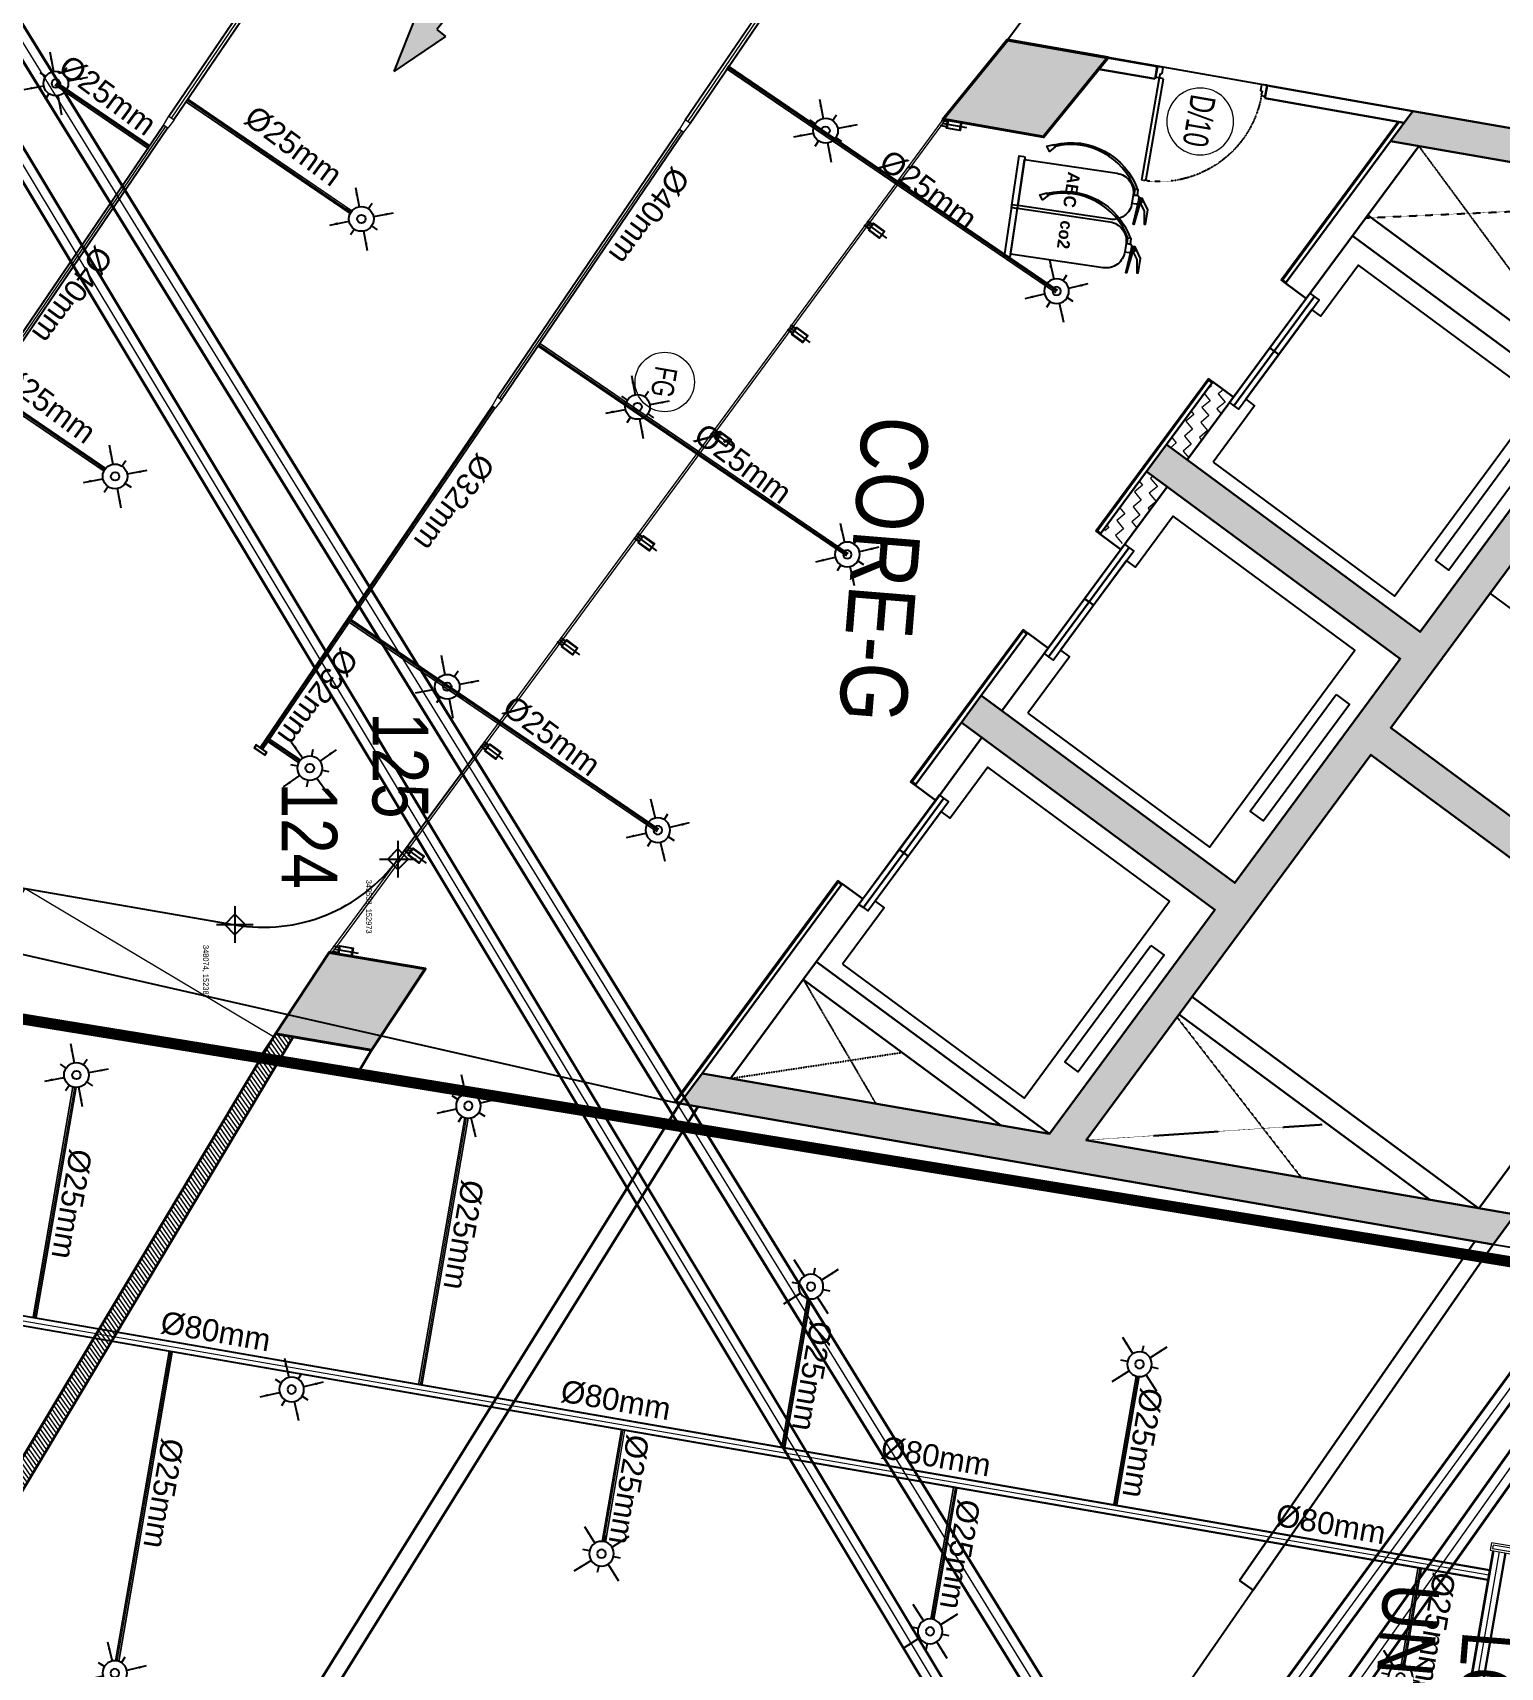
# Model space of a CAD drawing. Header units: inches. Extents: x 257070 to 799932, y -17980 to 269260.
# Drawn here: x 346258 to 359436, y 145720 to 160392 of the extents above; entities that cross this region are included whole.
import ezdxf
from ezdxf.enums import TextEntityAlignment as Align

# ---------------------------------------------------------------- set-up
doc = ezdxf.new("R2010")
doc.units = ezdxf.units.IN
doc.header["$MEASUREMENT"] = 0
doc.linetypes.add('CB_B2_AP$0$Str_00-04$0$HIDDEN4', pattern=[2.38125, 1.5875, -0.79375])
doc.linetypes.add('DASHED2', pattern=[0.375, 0.25, -0.125])
doc.layers.add('0-AES-F-HYDRANT PIPE', color=7, linetype='Continuous', lineweight=15, true_color=0xf57247)
for name, color, linetype in [('0-AES-F-SPRINKLER', 10, 'Continuous'), ('0-F-AES-FIRE EXTINGUISHER', 1, 'Continuous'), ("0_AES_DUCT MARKING'", 53, 'Continuous'), ('basement1_AP$0$A-_ROAD----_E-_-', 2, 'Continuous'), ('C 9$0$DSP_GLAZING', 150, 'Continuous'), ('C 9$0$DSP_MISCELANEOUS', 143, 'Continuous'), ('DSP_DOOR', 8, 'Continuous'), ('DSP_HATCH', 252, 'Continuous'), ('DSP_LIFT CAR', 251, 'Continuous'), ('DSP_MISCELANEOUS', 252, 'Continuous'), ('DSP_TEXT', 6, 'Continuous'), ('DSP_TREE CO-ORDINATES', 206, 'Continuous'), ('ELE', 141, 'Continuous'), ('MES-DIM', 251, 'Continuous')]:
    doc.layers.add(name, color=color, linetype=linetype)
for name, color, linetype, lineweight in [('0-AES-F-SPRINKLER PIPE', 10, 'Continuous', 15), ('07--DIM-2', 2, 'Continuous', 25), ('08--DOOR REF', 7, 'Continuous', 20), ('08--DOORREF', 7, 'Continuous', 20), ('08--DOORREF-1', 7, 'Continuous', 20), ('E--CONCRETE-4', 4, 'Continuous', 40), ('E--CONCRETE-SHADE', 253, 'Continuous', 20), ('F--BRICKWALL HATCH', 252, 'Continuous', 20), ('F--BRICKWALL-3', 252, 'Continuous', 30), ('L--GLASS-01', 142, 'Continuous', 20), ('M--TILING-2', 252, 'Continuous', 18), ('Q--KERBS-0', 1, 'Continuous', 20)]:
    doc.layers.add(name, color=color, linetype=linetype, lineweight=lineweight)
doc.styles.add('CG', font='GOTHICB.TTF')
doc.styles.get("Standard").update_dxf_attribs({"font": 'arial.ttf'})
doc.styles.add('TEXT style 175', font='GOTHIC.TTF')
doc.styles.add('TEXT style 200', font='ARIALN.TTF')
doc.styles.add('Text style 250', font='ARIALN.TTF', dxfattribs={"height": 500})
doc.dimstyles.new('ISO-25', dxfattribs={"dimtxt": 2.5, "dimasz": 2.5, "dimexe": 1.25, "dimexo": 0.625, "dimtad": 1, "dimtxsty": 'Standard', "dimcen": 2.5, "dimadec": 0, "dimazin": 0, "dimtfac": 1, "dimtmove": 0, "dimatfit": 3, "dimfxl": 1, "dimarcsym": 0})

# ---------------------------------------------------------------- blocks, each defined once
blk = doc.blocks.new('A$C62443269')
at = {"layer": 'E--CONCRETE-SHADE', "ltscale": 2}
blk.add_hatch(color=256, dxfattribs=at).paths.add_polyline_path([(0, 34586.1), (800.9, 34234.9), (803.2, 33360.4), (2.3, 33711.6)])
at = {"layer": 'F--BRICKWALL HATCH'}
h = blk.add_hatch(dxfattribs=at)
h.set_pattern_fill('ANSI31', color=256, scale=500, style=0)
h.set_pattern_definition([(45, (-71596.025, -43230.7), (-44.194174, 44.194174), [])])
h.paths.add_polyline_path([(802.8, 33521.3), (6099.6, 31485.6), (6099.6, 2529.9), (802.9, 960.3), (803.2, 1116.9), (5949.6, 2641.9), (5949.6, 31382.5), (803.2, 33360.4)])
h.paths.add_polyline_path([(9891, 3809.8), (9599.6, 3735), (9599.6, 2909.1), (9891.3, 2984)])
h.paths.add_polyline_path([(9900.2, 30706.5), (9599.6, 30805.5), (9599.6, 29963.3), (9900.3, 29864.2)])
at = {"layer": 'E--CONCRETE-4', "ltscale": 2}
blk.add_lwpolyline([(800.9, 34234.9), (803.2, 33360.4), (2.3, 33711.6), (0, 34586.1)], close=True, dxfattribs=at)
at = {"layer": 'F--BRICKWALL-3'}
blk.add_lwpolyline([(802.8, 33521.3), (6099.6, 31485.6), (6099.6, 2529.9), (802.9, 960.3), (803.2, 1116.9), (5949.6, 2641.9), (5949.6, 31382.5), (803.2, 33360.4), (802.8, 33521.3)], dxfattribs=at)
blk = doc.blocks.new('CE_B2_AP$0$P-Lift')
at = {"layer": 'DSP_LIFT CAR', "color": 8}
for points in [[(-41486, 62598), (-41486, 62748), (-42786, 62748), (-42786, 62598), (-41486, 62598)], [(-43265, 60470), (-43265, 62496), (-42536, 62496), (-42536, 62496), (-41736, 62496), (-41736, 62496), (-41067, 62496), (-41067, 60470), (-41636, 60470), (-41636, 60370), (-42636, 60370), (-42636, 60470), (-43265, 60470)]]:
    blk.add_lwpolyline(points, dxfattribs=at)
at = {"layer": 'DSP_LIFT CAR', "color": 8, "elevation": 0}
for points in [[(-42135, 60320), (-42746, 60320), (-42746, 60370), (-42135, 60370), (-42135, 60320)], [(-42135, 60270), (-42746, 60270), (-42746, 60320), (-42135, 60320), (-42135, 60270)], [(-41526, 60320), (-42135, 60320), (-42135, 60370), (-41526, 60370), (-41526, 60320)], [(-41526, 60270), (-42135, 60270), (-42135, 60320), (-41526, 60320), (-41526, 60270)]]:
    blk.add_lwpolyline(points, dxfattribs=at)
blk = doc.blocks.new('C 9$0$GLMUL')
at = {"layer": 'C 9$0$DSP_GLAZING', "color": 253, "ltscale": 3.5}
for points in [[(65515, 39378), (65503, 39378), (65503, 39428), (65500, 39428), (65500, 39378), (65456, 39378), (65456, 39428), (65453, 39428), (65453, 39378), (65440, 39378), (65440, 39253), (65515, 39253)], [(65443, 39256), (65443, 39375), (65512, 39375), (65512, 39256)]]:
    blk.add_lwpolyline(points, close=True, dxfattribs=at)
blk = doc.blocks.new('C 9$0$GRIDG')
at = {"layer": 'C 9$0$DSP_MISCELANEOUS', "color": 8, "ltscale": 3.5}
blk.add_line((39148, 75466), (38926, 75503), dxfattribs=at)
at = {"color": 8, "rotation": 260.4679748069429}
blk.add_blockref('C 9$0$GLMUL', (11108, 146569), dxfattribs=at)
blk = doc.blocks.new('CB_B2_AP$0$Str_00-04$0$Door-914')
at = {"layer": 'DSP_DOOR'}
for p, q in [((422, 914), (422, -16)), ((462, -16), (462, 914)), ((-468, -16), (-503, -16)), ((-503, -116), (-503, -16)), ((-503, -116), (-453, -116)), ((-468, -56), (-468, -16)), ((-468, -56), (-453, -56)), ((-453, -116), (-453, -56)), ((422, -16), (462, -16)), ((462, -56), (447, -56)), ((447, -116), (447, -56)), ((497, -116), (447, -116)), ((462, -56), (462, -16)), ((462, -16), (497, -16)), ((497, -16), (497, -116))]:
    blk.add_line(p, q, dxfattribs=at)
at = {"layer": 'DSP_DOOR', "linetype": 'CB_B2_AP$0$Str_00-04$0$HIDDEN4', "ltscale": 0.05, "extrusion": (0, 0, -1)}
blk.add_ellipse((462, -16), major_axis=(-658, 658), ratio=1, start_param=-0.785398, end_param=0.785398, dxfattribs=at)
blk = doc.blocks.new('OPEN-NO')
at = {"layer": '08--DOORREF-1'}
blk.add_circle((0, 0), 300, dxfattribs=at)
at = {"layer": '08--DOORREF', "width": 0.7}
blk.add_attdef('OPEINGNO', text='', height=225, rotation=24.75, dxfattribs=at).set_placement((3, -5), align=Align.MIDDLE)
blk = doc.blocks.new('basement1_AP$0$AR-DIR-A')
h = blk.add_hatch()
h.set_pattern_fill('ANSI31', color=8)
h.paths.add_polyline_path([(158, -458), (26, -458), (26, -1800), (-74, -1800), (92, -2335), (258, -1800), (158, -1800)])
at = {"layer": 'DSP_MISCELANEOUS', "color": 8}
for p, q in [((158, -458), (26, -458)), ((26, -458), (26, -1800)), ((158, -458), (158, -1800)), ((26, -1800), (-74, -1800)), ((-74, -1800), (92, -2335)), ((258, -1800), (92, -2335)), ((158, -1800), (258, -1800))]:
    blk.add_line(p, q, dxfattribs=at)
blk = doc.blocks.new('A$C1C93618B')
at = {"layer": 'E--CONCRETE-SHADE', "ltscale": 2}
for points in [[(322, 42305), (324, 43221), (1123, 42773), (1121, 41857)], [(9430, 38579), (10231, 38227), (10233, 37353), (9432, 37704)]]:
    blk.add_hatch(color=256, dxfattribs=at).paths.add_polyline_path(points)
at = {"layer": 'F--BRICKWALL HATCH'}
h = blk.add_hatch(dxfattribs=at)
h.set_pattern_fill('ANSI31', color=256, scale=500, style=0)
h.set_pattern_definition([(45, (-62166.41, -39238.22), (-44.194174, 44.194174), [])])
h.paths.add_polyline_path([(10232, 37514), (15529, 35478), (15529, 6522), (10233, 4953), (10233, 5109), (15379, 6634), (15379, 35375), (10233, 37353)])
at = {"layer": 'E--CONCRETE-4'}
blk.add_lwpolyline([(322, 42305), (324, 43221), (1123, 42773), (1121, 41857)], close=True, dxfattribs=at)
at = {"layer": 'E--CONCRETE-4', "ltscale": 2}
blk.add_lwpolyline([(10231, 38227), (10233, 37353), (9432, 37704), (9430, 38579)], close=True, dxfattribs=at)
at = {"layer": 'F--BRICKWALL-3'}
blk.add_line((325, 43671), (440, 43671), dxfattribs=at)
for points in [[(440, 43671), (439, 43157), (324, 43221), (325, 43671)], [(10232, 37514), (15529, 35478), (15529, 6522), (10233, 4953), (10233, 5109), (15379, 6634), (15379, 35375), (10233, 37353), (10232, 37514)]]:
    blk.add_lwpolyline(points, dxfattribs=at)
blk = doc.blocks.new('*U440')
at = {"layer": 'DSP_TREE CO-ORDINATES', "color": 162}
for p, q in [((0, -329), (0, 329)), ((-329, 0), (329, 0))]:
    blk.add_line(p, q, dxfattribs=at)
at = {"layer": 'DSP_TREE CO-ORDINATES', "color": 162, "ltscale": 3.5}
blk.add_lwpolyline([(-185, 0), (0, 185), (185, 0), (0, -184), (-185, 0)], dxfattribs=at)
at = {"layer": 'DEFPOINTS', "style": 'TEXT style 175'}
blk.add_attdef('CORDINATE', (367, -572), '', height=100, dxfattribs=at)
at = {"layer": 'DSP_TREE CO-ORDINATES', "color": 164, "style": 'TEXT style 200'}
blk.add_attdef('NO.', (-2548, 836), '', height=1000, dxfattribs=at)
blk = doc.blocks.new('*U441')
at = {"layer": 'DSP_TREE CO-ORDINATES', "color": 162}
for p, q in [((0, -329), (0, 329)), ((-329, 0), (329, 0))]:
    blk.add_line(p, q, dxfattribs=at)
at = {"layer": 'DSP_TREE CO-ORDINATES', "color": 162, "ltscale": 3.5}
blk.add_lwpolyline([(-185, 0), (0, 185), (185, 0), (0, -184), (-185, 0)], dxfattribs=at)
at = {"layer": 'DEFPOINTS', "style": 'TEXT style 175'}
blk.add_attdef('CORDINATE', (367, -572), '', height=100, dxfattribs=at)
at = {"layer": 'DSP_TREE CO-ORDINATES', "color": 164, "style": 'TEXT style 200'}
blk.add_attdef('NO.', (-2641, -457), '', height=1000, dxfattribs=at)
blk = doc.blocks.new('A$C38B57D14')
at = {"color": 1}
for points in [[(331, 896), (325, 904), (325, 916), (402, 968), (508, 968), (508, 962), (412, 947), (356, 908), (345, 896), (331, 896)], [(356, 908), (519, 886), (518, 881), (345, 896)]]:
    blk.add_lwpolyline(points, dxfattribs=at)
blk.add_lwpolyline([(270, 858, 0.380099), (48, 245), (37, 237, -0.385151), (270, 877)], format="xyb", dxfattribs=at)
for points in [[(311, 851), (370, 851, -0.414214), (507, 714), (507, 42), (174, 42), (174, 714, -0.414214)], [(311, 851), (370, 851), (370, 882, 0.414214), (356, 896), (325, 896, 0.414214), (311, 882)], [(161, 42), (521, 42, -0.414214), (529, 34), (529, 0), (153, 0), (153, 34, -0.414214)]]:
    blk.add_lwpolyline(points, format="xyb", close=True, dxfattribs=at)
for points in [[(311, 882), (270, 882), (270, 856), (311, 856)], [(325, 896), (356, 896), (356, 921), (325, 921)], [(35, 235), (51, 247), (89, 211), (55, 187)]]:
    blk.add_lwpolyline(points, close=True, dxfattribs=at)
blk.add_circle((341, 908), 7.79, dxfattribs=at)
at = {"color": 7, "style": 'CG'}
blk.add_text('ABC', height=88.5, dxfattribs=at).set_placement((211, 364))
blk = doc.blocks.new('A$C1C2B0A82')
at = {"color": 1}
for points in [[(414, 1120), (407, 1130), (407, 1145), (503, 1209), (635, 1209), (636, 1202), (516, 1184), (446, 1135), (431, 1120), (414, 1120)], [(446, 1135), (649, 1108), (648, 1102), (431, 1120)]]:
    blk.add_lwpolyline(points, dxfattribs=at)
blk.add_lwpolyline([(338, 1073, 0.380099), (61, 306), (47, 296, -0.385151), (338, 1096)], format="xyb", dxfattribs=at)
for points in [[(389, 1064), (463, 1064, -0.414214), (634, 893), (634, 52), (218, 52), (218, 893, -0.414214)], [(389, 1064), (463, 1064), (463, 1103, 0.414214), (446, 1120), (407, 1120, 0.414214), (389, 1103)], [(201, 52), (651, 52, -0.414214), (661, 42), (661, 0), (191, 0), (191, 42, -0.414214)]]:
    blk.add_lwpolyline(points, format="xyb", close=True, dxfattribs=at)
for points in [[(389, 1103), (338, 1103), (338, 1070), (389, 1070)], [(407, 1120), (446, 1120), (446, 1151), (407, 1151)], [(44, 294), (64, 308), (111, 264), (69, 234)]]:
    blk.add_lwpolyline(points, close=True, dxfattribs=at)
blk.add_circle((426, 1135), 9.74, dxfattribs=at)
at = {"color": 7, "style": 'CG'}
blk.add_text('co2', height=110.6, dxfattribs=at).set_placement((264, 455))
blk = doc.blocks.new('*U603')
at = {"layer": '0-AES-F-SPRINKLER'}
for p, q in [((171672, 56809), (171672, 56871)), ((171562, 56699), (171500, 56699)), ((171783, 56699), (171845, 56699)), ((171672, 56588), (171672, 56526))]:
    blk.add_line(p, q, dxfattribs=at)
for radius in [111, 37.8]:
    blk.add_circle((171672, 56699), radius, dxfattribs=at)
at = {"layer": '0-AES-F-SPRINKLER PIPE'}
for points, override in [([(171468, 56903), (171594, 56777)], {"dimasz": 70, "dimtad": 0, "dimfxl": 13, "dimarcsym": 1}), ([(171877, 56903), (171751, 56777)], {"dimasz": 70, "dimtad": 0, "dimfxl": 13, "dimarcsym": 1}), ([(171468, 56494), (171594, 56620)], {"dimasz": 70, "dimtad": 0, "dimfxl": 13, "dimarcsym": 1}), ([(171877, 56494), (171751, 56620)], {"dimasz": 70, "dimgap": 0.625, "dimtad": 0, "dimfxl": 13, "dimarcsym": 1})]:
    blk.add_leader(points, dimstyle='ISO-25', override=override, dxfattribs=at)

msp = doc.modelspace()

# ---------------------------------------------------------------- hatches: boundary and pattern name
at = {"layer": 'E--CONCRETE-SHADE', "ltscale": 2}
h = msp.add_hatch(color=8, dxfattribs=at)
h.paths.add_polyline_path([(311837.1, 164085.9), (311779.1, 164380.3), (309002.5, 163833.1), (308519.1, 166285.9), (308154.9, 168134.2), (311141.5, 167615.7), (311079.4, 167931), (307776.2, 168504.4), (309004.6, 162271), (305568.6, 161593.8), (305626.2, 161299.4), (309062.6, 161976.6), (309764.5, 158414.7), (306064.4, 159056.9), (306126, 158741.7), (313129.8, 157526.1), (313067.7, 157841.3), (310081.1, 158359.7), (309601.9, 160791.6), (312378.5, 161338.8), (312320.5, 161633.1), (309543.9, 161085.9), (309060.5, 163538.8)])
h.paths.add_polyline_path([(314422.1, 147771), (314409.3, 148077.6), (307729.7, 149232.4), (307742.6, 148925.7), (311266.6, 148316.5), (311366.9, 145918.6), (307874.4, 145772.6), (307886.9, 145472.8), (311379.4, 145618.8), (311676.6, 138502.2), (314832.1, 137956.8), (314819.3, 138263.4), (311966.2, 138756.6), (311858.5, 141334.9), (314686.1, 141453.1), (314673.5, 141752.8), (311846, 141634.7), (311741.7, 144132.5), (314569.2, 144250.6), (314556.7, 144550.4), (311729.1, 144432.2), (311569, 148264.2)])
h.paths.add_polyline_path([(362097.9, 159089.1), (358648.9, 159687.8), (358449.9, 159417.8), (361568.5, 158877.3), (358714.7, 155013.4), (356438.3, 156694.7), (356260.1, 156453.3), (358536.5, 154772), (357051.2, 152761.1), (354775.1, 154442.2), (354596.8, 154200.9), (356873, 152519.7), (355387.8, 150508.8), (352268.8, 151049.3), (352069.5, 150779.4), (359370.9, 149513.9), (359570.3, 149783.9), (355718.4, 150451.5), (358273.7, 153911.2), (361085, 151834.8), (361263.3, 152076.1), (358451.9, 154152.5)])
h.paths.add_polyline_path([(353526.5, 140987.9), (353661.1, 141269.2), (346873.8, 142445.2), (346739.3, 142164.1), (349636.4, 141662), (347882.7, 137997.6), (345330, 139219.2), (345200.5, 138948.6), (347753.2, 137727), (346674, 135471.9), (344121.3, 136693.5), (343991.8, 136422.9), (346544.5, 135201.3), (345465.3, 132946.2), (342568.2, 133448.3), (342433.7, 133167.1), (345637.9, 132611.8), (348778, 139173.3), (351935.1, 137662.4), (352064.6, 137933.1), (348907.5, 139443.9), (349943.5, 141608.8)])
for points in [[(355010.5, 160326.1), (355912.8, 160167.8), (355334.9, 159457), (354432.6, 159615.3)], [(349783.5, 151988.7), (349300.7, 151259.5), (348438.7, 151406.6), (348921.5, 152135.8)]]:
    msp.add_hatch(color=8, dxfattribs=at).paths.add_polyline_path(points)
at = {"layer": 'F--BRICKWALL HATCH'}
h = msp.add_hatch(dxfattribs=at)
h.set_pattern_fill('ZIGZAG', color=8, scale=30, angle=220, style=0)
h.set_pattern_definition([(220, (8796.36, -685026.505), (-11.740213, -134.191253), [95.25, -95.25]), (310, (8723.39, -685087.73), (134.191253, -11.740213), [95.25, -95.25])])
h.paths.add_polyline_path([(355873.5, 155929.9), (356058.5, 155793.3), (356445.1, 156316.7), (356260.1, 156453.3)])
h.paths.add_polyline_path([(356438.3, 156694.7), (356623.3, 156558), (357038.8, 157120.5), (356853.7, 157257.2)])

# ---------------------------------------------------------------- linework, layer by layer
at = {"layer": '0-AES-F-HYDRANT PIPE', "ltscale": 1000, "elevation": 0}
for points in [[(303316.3, 184621.6), (316093, 181601.7), (344860.3, 162575.3), (357995.9, 141277.2), (358235.1, 140916.1), (353591.2, 131664.4), (353159.8, 131872.8)], [(303319.3, 184631.2), (316097.1, 181611.1), (344867.6, 162582.5), (358004.4, 141282.6), (358246.7, 140916.8), (353595.7, 131651.1), (353155.4, 131863.7)], [(303265.1, 184457.6), (316023.9, 181441.9), (344734.2, 162453.2), (357851.5, 141184.9), (358037.3, 140904.2), (353513.7, 131892.2), (353234.3, 132027.1)], [(303268.1, 184467.2), (316028, 181451.3), (344741.6, 162460.4), (357859.9, 141190.3), (358048.9, 140904.9), (353518.3, 131878.8), (353230, 132018.1)], [(303292.2, 184544.4), (316060.5, 181526.5), (344800.9, 162517.8), (357927.9, 141233.7), (358142, 140910.5), (353554.7, 131771.6), (353194.9, 131945.4)], [(356696.8, 143383.6), (366339.5, 156969.8), (365641, 157483.6)], [(356702.5, 143374.4), (366353.4, 156972.1), (365646.9, 157491.7)], [(356596.9, 143545.6), (366096.9, 156930.8), (365537.2, 157342.5)], [(356602.6, 143536.3), (366110.8, 156933), (365543.1, 157350.6)], [(356649.7, 143460), (366225.2, 156951.4), (365592, 157417.1)]]:
    msp.add_lwpolyline(points, dxfattribs=at)
at = {"layer": '0-AES-F-SPRINKLER', "color": 7, "const_width": 100, "elevation": 0}
msp.add_lwpolyline([(370096.7, 207259.6), (363236.5, 201817), (359449.1, 196200.1), (352039.6, 182374.4), (347553.5, 174504), (344762, 167229.2), (346955.5, 165763.5), (339920, 152557.2), (360337.5, 149227.9), (382659.8, 145585.9), (383066.2, 145437.7), (387520.1, 157203.6), (388372.8, 166752.9), (392381.6, 173694.5), (387307.1, 192740.3), (379435.8, 200574.2), (375023.6, 204438.1)], close=True, dxfattribs=at)
at = {"layer": '0-AES-F-SPRINKLER PIPE', "ltscale": 1000}
for p, q in [((347479.2, 159642.5, 0), (353896.8, 169073.9, 0)), ((347483.3, 159639.7, 0), (353900.9, 169071.1, 0)), ((347504, 159625.6, 0), (353921.6, 169057, 0)), ((347524.6, 159611.6, 0), (353942.3, 169042.9, 0)), ((347528.8, 159608.7, 0), (353946.4, 169040.1, 0)), ((352116.3, 159609.6, 0), (355039.4, 163905.3, 0)), ((352120.5, 159606.8, 0), (355043.5, 163902.5, 0)), ((352141.1, 159592.7, 0), (355064.2, 163888.4, 0)), ((352161.8, 159578.7, 0), (355084.9, 163874.4, 0)), ((352166, 159575.9, 0), (355089, 163871.6, 0)), ((352494.4, 160084.3), (355451.9, 158071.9)), ((352501.4, 160094.6), (355458.9, 158082.2)), ((352503.1, 160097.1), (355460.6, 158084.7)), ((346466.8, 159935.5, 0), (347307, 159363.7, 0)), ((346473.3, 159946.2, 0), (347314.1, 159374.1, 0)), ((346474.6, 159948.9, 0), (347315.7, 159376.6, 0)), ((352485.7, 160071.5), (355443.1, 158059.1)), ((352487.4, 160074), (355444.8, 158061.5)), ((346457.2, 159923.3, 0), (347298.3, 159350.9, 0)), ((346459.2, 159925.5, 0), (347300, 159353.4, 0)), ((347647.1, 159782.7, 0), (349117.7, 158782, 0)), ((347654.1, 159793, 0), (349125.3, 158791.9, 0)), ((347655.8, 159795.5, 0), (349127.4, 158794.2, 0)), ((347638.4, 159769.8, 0), (349109.9, 158768.5, 0)), ((347640.1, 159772.3, 0), (349111.3, 158771.2, 0)), ((345764.2, 157111.6, 0), (347431.6, 159561.9, 0)), ((345767.5, 157109.3, 0), (347434.9, 159559.6, 0)), ((345784.1, 157098.1, 0), (347451.4, 159548.4, 0)), ((345800.6, 157086.8, 0), (347467.9, 159537.1, 0)), ((345803.9, 157084.6, 0), (347471.2, 159534.9, 0)), ((350432.1, 157123.8, 0), (352066.4, 159525.5, 0)), ((350435.4, 157121.6, 0), (352069.7, 159523.2, 0)), ((350452, 157110.3, 0), (352086.2, 159512, 0)), ((350468.5, 157099.1, 0), (352102.7, 159500.7, 0)), ((350471.8, 157096.8, 0), (352106, 159498.5, 0)), ((350791.6, 157581.8), (353563.9, 155695.4)), ((350793.3, 157584.3), (353565.6, 155697.9)), ((350800.3, 157594.6), (353572.6, 155708.2)), ((350807.3, 157605), (353579.7, 155718.5)), ((350809, 157607.5), (353581.4, 155721)), ((345851.8, 157170, 0), (346898.6, 156457.6, 0)), ((345853.4, 157172.4, 0), (346900, 156460.3, 0)), ((345860.5, 157182.8, 0), (346906.4, 156471.1, 0)), ((345867.5, 157193.1, 0), (346914, 156481, 0)), ((345869.2, 157195.6, 0), (346916, 156483.3, 0)), ((348300, 153975.4, 0), (350384.2, 157038.3, 0)), ((348302.5, 153973.7, 0), (350386.7, 157036.6, 0)), ((348312.9, 153966.7, 0), (350397, 157029.5, 0)), ((348323.2, 153959.6, 0), (350407.4, 157022.5, 0)), ((348325.7, 153957.9, 0), (350409.8, 157020.8, 0)), ((349102.2, 155099.1), (351862.8, 153220.6)), ((349103.9, 155101.6), (351864.5, 153223.1)), ((349110.9, 155111.9), (351871.6, 153233.4)), ((349117.9, 155122.3), (351878.6, 153243.8)), ((349119.6, 155124.7), (351880.3, 153246.2)), ((348372.1, 154026.2, 0), (348647.5, 153838.8, 0)), ((348373.8, 154028.6, 0), (348648.8, 153841.5, 0)), ((348380.8, 154039, 0), (348655.3, 153852.2, 0)), ((348387.8, 154049.3, 0), (348662.9, 153862.1, 0)), ((348389.5, 154051.8, 0), (348664.9, 153864.4, 0))]:
    msp.add_line(p, q, dxfattribs=at)
at = {"layer": '0-AES-F-SPRINKLER PIPE', "ltscale": 1000, "elevation": 0}
for points in [[(289982.5, 192018.4), (289804.1, 189554.9), (301293.2, 184460.8), (315918.4, 181007.6), (344410.9, 161968.5), (355808.8, 142995.4), (365927, 156834.4)], [(289992.4, 192017.7), (289814.6, 189561.2), (301296.4, 184470.4), (315922.5, 181016.9), (344418.3, 161975.6), (355809.6, 143013.5), (365918.9, 156840.3)], [(290067.5, 192012.3), (289893.5, 189608.5), (301320.5, 184542), (315953, 181087), (344474.1, 162028.8), (355815.8, 143149.4), (365858.2, 156884.8)], [(290142.6, 192006.9), (289972.4, 189655.8), (301344.6, 184613.6), (315983.5, 181157.1), (344530, 162082), (355821.9, 143285.3), (365797.4, 156929.2)], [(290152.5, 192006.1), (289982.9, 189662.1), (301347.8, 184623.2), (315987.6, 181166.4), (344537.4, 162089.1), (355822.7, 143303.4), (365789.4, 156935.1)], [(350432.1, 157123.8), (350471.8, 157096.8), (350409.8, 157020.8), (350384.2, 157038.3)], [(350384.2, 157038.3), (350432.1, 157123.8)], [(346617.1, 150929.9), (346259.1, 148864.2)], [(346620, 150929), (346262.1, 148863.7)], [(346632.2, 150926.2), (346274.4, 148861.6)], [(346644.7, 150924.8), (346286.7, 148859.5)], [(346647.7, 150924.6), (346289.7, 148858.9)], [(344737.5, 149079.2), (359332.3, 146549.9)], [(344744.3, 149118.7), (359339.1, 146589.3)], [(344745.6, 149126.5), (359340.5, 146597.2)], [(344729.3, 149031.9), (359324.1, 146502.6)], [(344730.6, 149039.8), (359325.5, 146510.4)], [(353212.5, 149030.8), (352981.7, 147699.2)], [(353215.4, 149029.9), (352984.7, 147698.7)], [(353227.6, 149027), (352997, 147696.5)], [(353240, 149025.6), (353009.3, 147694.4)], [(353243.1, 149025.5), (353012.3, 147693.9)], [(356162.6, 148334), (355963, 147182.5)], [(356165.5, 148333.1), (355966, 147182)], [(356177.7, 148330.3), (355978.3, 147179.8)], [(356190.1, 148328.9), (355990.6, 147177.7)], [(356193.2, 148328.7), (355993.6, 147177.2)], [(351542.9, 147851.1), (351369.3, 146849.7)], [(351545.8, 147850.6), (351372.3, 146849.5)], [(351558.1, 147848.5), (351384.8, 146848.1)], [(351570.5, 147846.3), (351397, 146845.3)], [(351573.4, 147845.8), (351399.9, 146844.4)], [(354524.2, 147334.4), (354319.4, 146152.9)], [(354527.1, 147333.9), (354322.4, 146152.8)], [(354539.5, 147331.8), (354334.9, 146151.3)], [(354551.8, 147329.6), (354347.1, 146148.5)], [(354554.7, 147329.1), (354350, 146147.6)]]:
    msp.add_lwpolyline(points, dxfattribs=at)
for points in [[(347479.2, 159642.5), (347528.8, 159608.7), (347471.2, 159534.9), (347431.6, 159561.9)], [(348261.8, 154001.4), (348243.2, 153974), (348345.3, 153904.6), (348363.9, 153931.9)], [(348263.4, 153992.8), (348251.8, 153975.7), (348343.6, 153913.2), (348355.3, 153930.3)], [(359553, 146803.5), (359356.5, 146837.6), (359344.8, 146770.6), (359541.4, 146736.5)], [(359531.6, 146788.5), (359371.5, 146816.2), (359366.2, 146785.7), (359526.3, 146757.9)]]:
    msp.add_lwpolyline(points, close=True, dxfattribs=at)
at = {"layer": '0-AES-F-SPRINKLER PIPE', "ltscale": 1000}
msp.add_lwpolyline([(352166, 159575.9), (352116.3, 159609.6), (352066.4, 159525.5), (352106, 159498.5)], close=True, dxfattribs=at)
for points in [[(350136.5, 150653.2), (349720.8, 148254.7)], [(350139.4, 150652.3), (349723.8, 148254.2)], [(350151.6, 150649.5), (349736.1, 148252)], [(350164, 150648), (349748.4, 148249.9)], [(350167, 150647.9), (349751.3, 148249.4)], [(347481.1, 148555), (346999.8, 145777.9)], [(347484, 148554.5), (347002.8, 145777.7)], [(347496.4, 148552.4), (347015.2, 145776.3)], [(347508.7, 148550.3), (347027.4, 145773.5)], [(347511.6, 148549.7), (347030.3, 145772.6)], [(358696.3, 146621), (358543.6, 145740.2)], [(358699.2, 146620.5), (358546.6, 145740)], [(358711.6, 146618.4), (358559.1, 145738.6)], [(358723.9, 146616.2), (358571.3, 145735.7)], [(358726.8, 146615.7), (358574.2, 145734.9)]]:
    msp.add_lwpolyline(points, dxfattribs=at)
at = {"layer": '0-AES-F-SPRINKLER PIPE', "ltscale": 1000, "elevation": 0}
for points in [[(354462.3, 131737.2), (358070.2, 139276.2, 0.0687957), (358073.5, 139286.7), (359369.8, 146766.3)], [(354471.3, 131732.9), (358079.2, 139271.9, 0.0687957), (358083.4, 139285), (359379.7, 146764.6)], [(354516.4, 131711.3), (358124.3, 139250.3, 0.0687957), (358132.7, 139276.4), (359428.9, 146756)], [(354561.5, 131689.7), (358169.4, 139228.8, 0.0687957), (358181.9, 139267.9), (359478.2, 146747.5)], [(354570.5, 131685.4), (358178.5, 139224.4, 0.0687957), (358191.8, 139266.2), (359488, 146745.8)]]:
    msp.add_lwpolyline(points, format="xyb", dxfattribs=at)
at = {"layer": '07--DIM-2', "color": 8, "ltscale": 1000, "elevation": 0}
msp.add_lwpolyline([(354466, 159593.7), (354476.3, 159607.6)], dxfattribs=at)
at = {"layer": "0_AES_DUCT MARKING'", "color": 8, "ltscale": 1000, "elevation": 0}
msp.add_lwpolyline([(382871.4, 145550.2), (359207.8, 149542.2), (352014.4, 150789), (335057, 154640.4), (340402.1, 212269.8), (370135.7, 210518.8), (369602.5, 207000.9), (374671.8, 204130.4), (370214.5, 197493.2), (375636.2, 193382.1), (378257.7, 190692.1), (382265.2, 185269.9), (385374.4, 178905.6), (385114.3, 177722.2), (385164.3, 177118), (385637.4, 176816.9), (385815.7, 176697.7), (383681.6, 173505), (389309.4, 170146.8), (388243.4, 167865), (387643, 164257.8), (387476.5, 160161.5), (386508.8, 156163.9), (382676.6, 145662.8)], dxfattribs=at)
at = {"layer": 'basement1_AP$0$A-_ROAD----_E-_-', "color": 8, "elevation": 0}
for points in [[(377145.5, 166013), (375775.9, 166124.3, 0.4142136), (374698.1, 165208.7), (374256.7, 159797.4), (366332.8, 160441.8), (366711.3, 165078.8, 0.4142136), (365795.6, 166156.6), (364752.1, 166241.5, 0.1115428), (364315.8, 166179.5), (357575.6, 163617.9, 0.1430302), (357307.2, 163415.1), (355010.5, 160326.1)], [(319221.3, 157385), (348074.3, 152384.4, 0.2841424), (349538, 152972.5), (350299.2, 154005.7)]]:
    msp.add_lwpolyline(points, format="xyb", dxfattribs=at)
msp.add_lwpolyline([(357341.4, 159919.3), (356356.4, 160092.1)], dxfattribs=at)
at = {"layer": 'basement1_AP$0$A-_ROAD----_E-_-', "color": 8}
msp.add_arc((438367.2, 92006.1, 0), 115126, 142.530194, 144.23082, dxfattribs=at)
at = {"layer": 'DSP_DOOR', "color": 8}
for p, q in [((357039.4, 157121.3, 0), (357692.9, 158006.1, 0)), ((355375.7, 154868.8, 0), (356029.2, 155753.6, 0)), ((353712.4, 152616.7, 0), (354365.9, 153501.6, 0))]:
    msp.add_line(p, q, dxfattribs=at)
at = {"layer": 'DSP_HATCH', "color": 8, "linetype": 'DASHED2', "ltscale": 0.1}
for p, q in [((358703.1, 159373.9, 0), (360318.8, 157185.2, 0)), ((358227.4, 158729.9, 0), (361568.5, 158877.3, 0)), ((353177.5, 151892.6, 0), (353828.3, 150779.1, 0)), ((356532.9, 151554.3, 0), (357647.1, 150117.2, 0)), ((352522.3, 151005.4, 0), (354062.7, 151238.8, 0)), ((355718.4, 150451.5, 0), (357835.8, 150592.1, 0))]:
    msp.add_line(p, q, dxfattribs=at)
at = {"layer": 'DSP_TEXT', "color": 8}
for p, q in [((357467.6, 158172.5, 0), (358517.6, 159594.1, 0)), ((357475.7, 158166.6, 0), (358528.6, 159592.1, 0)), ((357507.9, 158142.8, 0), (357467.6, 158172.5, 0)), ((357513.8, 158150.8, 0), (357473.6, 158180.5, 0)), ((355804, 155920, 0), (356814.1, 157287.7, 0)), ((355812, 155914, 0), (356822.2, 157281.7, 0)), ((356848.4, 157249.9, 0), (356808.2, 157279.6, 0)), ((356854.3, 157258, 0), (356814.1, 157287.7, 0)), ((355844.2, 155890.3, 0), (355804, 155920, 0)), ((355850.1, 155898.3, 0), (355809.9, 155928, 0)), ((354140.7, 153667.9, 0), (355150.5, 155035.1, 0)), ((354148.7, 153662, 0), (355158.5, 155029.2, 0)), ((355184.8, 154997.4, 0), (355144.5, 155027.1, 0)), ((355190.7, 155005.4, 0), (355150.5, 155035.1, 0)), ((354180.9, 153638.2, 0), (354140.7, 153667.9, 0)), ((354186.8, 153646.2, 0), (354146.6, 153676, 0)), ((352014.4, 150789, 0), (353487.2, 152783.1, 0)), ((352032, 150796.1, 0), (353495.2, 152777.1, 0)), ((353521.4, 152745.3, 0), (353481.2, 152775, 0)), ((353527.4, 152753.4, 0), (353487.2, 152783.1, 0)), ((352069.5, 150779.4, 0), (352014.4, 150789, 0)), ((352076.1, 150788.4, 0), (352032, 150796.1, 0))]:
    msp.add_line(p, q, dxfattribs=at)
at = {"layer": 'E--CONCRETE-4', "color": 8, "elevation": 0}
msp.add_lwpolyline([(355010.5, 160326.1), (355912.8, 160167.8), (355334.9, 159457), (354432.6, 159615.3)], close=True, dxfattribs=at)
at = {"layer": 'E--CONCRETE-4', "color": 8, "lineweight": 30, "elevation": 0}
msp.add_lwpolyline([(362097.9, 159089.1), (358648.9, 159687.8), (358449.9, 159417.8), (361568.5, 158877.3), (358714.7, 155013.4), (356438.3, 156694.7), (356260.1, 156453.3), (358536.5, 154772), (357051.2, 152761.1), (354775.1, 154442.2), (354596.8, 154200.9), (356873, 152519.7), (355387.8, 150508.8), (352268.8, 151049.3), (352069.5, 150779.4), (359370.9, 149513.9), (359570.3, 149783.9), (355718.4, 150451.5), (358273.7, 153911.2), (361085, 151834.8), (361263.3, 152076.1), (358451.9, 154152.5)], close=True, dxfattribs=at)
at = {"layer": 'E--CONCRETE-4', "color": 8, "ltscale": 2, "elevation": 0}
msp.add_lwpolyline([(349300.7, 151259.5), (348438.7, 151406.6), (348921.5, 152135.8), (349783.5, 151988.7)], close=True, dxfattribs=at)
at = {"layer": 'ELE', "color": 8, "ltscale": 2}
msp.add_line((359343, 155359.1, 0), (361917.1, 153458, 0), dxfattribs=at)
at = {"layer": 'F--BRICKWALL-3', "color": 8}
for p, q in [((356356.1, 160090, 0), (356336.2, 159976.8, 0)), ((357341, 159917.2, 0), (357321.2, 159803.9, 0)), ((357507.9, 158142.8, 0), (358449.6, 159417.8, 0)), ((357692.9, 158006.1, 0), (358703.1, 159373.9, 0)), ((358245.2, 158754, 0), (360336.6, 157209.3, 0)), ((358108.6, 158569, 0), (360200, 157024.3, 0)), ((356438.3, 156694.7, 0), (356854.3, 157258, 0)), ((356438.3, 156694.7, 0), (356854.3, 157258, 0)), ((356623.3, 156558, 0), (357039.4, 157121.3, 0)), ((356623.3, 156558, 0), (357039.4, 157121.3, 0)), ((355844.2, 155890.3, 0), (356260.1, 156453.3, 0)), ((355844.2, 155890.3, 0), (356260.1, 156453.3, 0)), ((356029.2, 155753.6, 0), (356445.1, 156316.7, 0)), ((356029.2, 155753.6, 0), (356445.1, 156316.7, 0)), ((354774.8, 154442.4, 0), (355190.7, 155005.4, 0)), ((354959.8, 154305.7, 0), (355375.7, 154868.8, 0)), ((354180.9, 153638.2, 0), (354596.6, 154201, 0)), ((354365.9, 153501.6, 0), (354781.6, 154064.4, 0)), ((352268.8, 151049.3, 0), (353527.4, 152753.4, 0)), ((353177.5, 151892.6, 0), (353712.4, 152616.7, 0)), ((353296.3, 152053.4, 0), (355387.8, 150508.8, 0)), ((352522.3, 151005.4, 0), (353177.5, 151892.6, 0)), ((353177.5, 151892.6, 0), (354947.9, 150585, 0)), ((359243.6, 149838.2, 0), (356669.6, 151739.3, 0)), ((358799.8, 149917.4, 0), (356550.8, 151578.5, 0)), ((352069.5, 150779.4, 0), (346873.8, 142445.2, 0)), ((352229, 150751.8, 0), (347033.4, 142417.6, 0)), ((359243.6, 149838.2, 0), (359718.9, 150481.7, 0))]:
    msp.add_line(p, q, dxfattribs=at)
at = {"layer": 'F--BRICKWALL-3', "color": 8, "ltscale": 50}
msp.add_line((358245.2, 158754, 0), (360336.6, 157209.3, 0), dxfattribs=at)
at = {"layer": 'F--BRICKWALL-3', "color": 8, "ltscale": 0.1}
for p, q in [((357507.9, 158142.8, 0), (357692.9, 158006.1, 0)), ((356854.3, 157258, 0), (357039.4, 157121.3, 0)), ((356854.3, 157258, 0), (357039.4, 157121.3, 0)), ((355844.2, 155890.3, 0), (356029.2, 155753.6, 0)), ((355844.2, 155890.3, 0), (356029.2, 155753.6, 0)), ((355190.7, 155005.4, 0), (355375.7, 154868.8, 0)), ((354180.9, 153638.2, 0), (354365.9, 153501.6, 0)), ((353527.4, 152753.4, 0), (353712.4, 152616.7, 0)), ((357093.6, 146497.6, 0), (359207.8, 149542.2, 0)), ((357216.8, 146412.1, 0), (359370.8, 149514, 0)), ((357093.6, 146497.6, 0), (357216.8, 146412.1, 0))]:
    msp.add_line(p, q, dxfattribs=at)
at = {"layer": 'F--BRICKWALL-3', "color": 8, "elevation": 0}
for points in [[(356336.2, 159976.8), (355829.8, 160065.6), (355912.8, 160167.8), (356356.1, 160090)], [(357341, 159917.2), (358648.9, 159687.8), (358572.6, 159584.4), (357321.2, 159803.9)]]:
    msp.add_lwpolyline(points, dxfattribs=at)
msp.add_lwpolyline([(349300.6, 151259.1), (349190, 151074.6), (348318.8, 151225.6), (348438.7, 151406.6)], close=True, dxfattribs=at)
at = {"layer": 'L--GLASS-01', "color": 8}
for p, q in [((354432.6, 159615.3, 0), (348921.5, 152135.8, 0)), ((354454.9, 159611.8, 0), (348943.5, 152132, 0)), ((348701.4, 151803.4, 0), (348640.2, 151720.3, 0))]:
    msp.add_line(p, q, dxfattribs=at)
at = {"layer": 'M--TILING-2', "color": 8, "elevation": 0}
msp.add_lwpolyline([(348421.2, 151377.7), (346189.1, 152711.1), (343522.3, 148247), (345754.4, 146913.6)], close=True, dxfattribs=at)
at = {"layer": 'MES-DIM', "color": 8, "ltscale": 0.1}
msp.add_line((357216.8, 146412.1, 0), (355790.9, 144358.6, 0), dxfattribs=at)
at = {"layer": 'Q--KERBS-0', "color": 8}
msp.add_arc((438367.2, 92006.1, 0), 115126, 142.530195, 144.23082, dxfattribs=at)

# ---------------------------------------------------------------- block references
at = {"color": 51, "extrusion": (1.01445e-05, 1.99193e-06, 1), "rotation": 261.5659917687811}
msp.add_blockref('A$C1C2B0A82', (355079.7, 159040.3, 3.9), dxfattribs=at)
at = {"color": 8, "extrusion": (3.05096e-13, -2.39136e-13, -1), "zscale": -1, "rotation": 126.4140425566131}
for p in [(-333876.1, 227249.2, 0), (-332212.4, 224997, 0), (-330548.7, 222745, 0)]:
    msp.add_blockref('CE_B2_AP$0$P-Lift', p, dxfattribs=at)
at = {"layer": '0-AES-F-SPRINKLER', "color": 7}
for p, rotation in [((172639.6, 209637.1, 0), 325.7664830132082), ((179550.2, 209213.8, 0), 325.7664830132082), ((175382.2, 208421.3, 0), 325.7664830132082), ((177862.5, 206733.6, 0), 325.7664830132082), ((173170.9, 206110.3, 0), 325.7664830132082), ((176153.5, 204222, 0), 325.7664830132082), ((169913.6, 127242.3, 0), 350.1668822143358), ((172824, 200737.1, 0), 325.7664830132082)]:
    msp.add_blockref('*U603', p, dxfattribs=dict(at, rotation=rotation))
at = {"layer": '0-AES-F-SPRINKLER', "color": 7, "xscale": -1}
for p, rotation in [((494386.2, 273758.4), 58.06008191024046), ((492507, 271394.8), 58.06008191024046), ((490805.9, 268920), 58.06008191024046), ((489104.8, 266445.3), 58.06008191024046), ((446559.6, 303987.2, 0), 77.20377624881988), ((449509.7, 303290.4, 0), 77.20377624881988), ((487517.8, 263899.4), 58.06008191024046), ((444678.9, 301589.8, 0), 77.20377624881988), ((447629, 300893, 0), 77.20377624881988), ((485930.7, 261353.6), 58.06008191024046), ((451853.2, 300480.3), 77.20377624881988)]:
    msp.add_blockref('*U603', p, dxfattribs=dict(at, rotation=rotation))
at = {"layer": '0-F-AES-FIRE EXTINGUISHER', "color": 7, "extrusion": (1.01445e-05, 1.99193e-06, 1), "xscale": 1.250000000000002, "yscale": 1.250000000000002, "zscale": 1.250000000000002, "rotation": 261.5659917687811}
msp.add_blockref('A$C38B57D14', (355144.2, 159475.8, 3.9), dxfattribs=at)
at = {"layer": '08--DOOR REF', "color": 8}
ref = msp.add_blockref('OPEN-NO', (356740.5, 159595.6, 0), dxfattribs=dict(at, xscale=-1, rotation=260.16791681374))
ref.add_attrib('OPEINGNO', 'D/10', dxfattribs={"layer": '08--DOORREF', "height": 225, "rotation": 260.16792, "width": 0.7}).set_placement((356736.4, 159599.6, 0), align=Align.MIDDLE)
ref = msp.add_blockref('OPEN-NO', (351933.3, 157256.6, 0), dxfattribs=dict(at, xscale=0.8888888888888888, yscale=0.8888888888888888, zscale=0.8888888888888888, rotation=237.3311465009685))
ref.add_attrib('OPEINGNO', 'FG', dxfattribs={"layer": '08--DOORREF', "height": 200, "rotation": 260.16792, "width": 0.7}).set_placement((351928.2, 157256.5, 0), align=Align.MIDDLE)
at = {"layer": 'basement1_AP$0$A-_ROAD----_E-_-', "color": 8, "rotation": 260.1684379429814}
msp.add_blockref('A$C1C93618B', (313381.7, 167867.6, 0), dxfattribs=at)
at = {"layer": 'C 9$0$DSP_GLAZING', "color": 8, "xscale": -1}
for p, rotation in [((366330.9, 75402.3, 0), 340.635891620683), ((326800.9, 78046.9, 0), 314.1054158663455), ((326112, 77111.9, 0), 314.1054158663455), ((325423.1, 76177, 0), 314.1054158663455), ((324734.2, 75242.1, 0), 314.1054158663455), ((324045.3, 74307.1, 0), 314.1054158663455), ((323356.4, 73372.2, 0), 314.1054158663455), ((322667.5, 72437.3, 0), 314.1054158663455), ((361087.7, 68021.3, 0), 340.7842477331639)]:
    msp.add_blockref('C 9$0$GRIDG', p, dxfattribs=dict(at, rotation=rotation))
at = {"layer": 'DSP_DOOR', "color": 8, "extrusion": (2.56097e-13, -3.157e-13, -1), "xscale": -1, "zscale": -1, "rotation": 189.8324731104537}
msp.add_blockref('CB_B2_AP$0$Str_00-04$0$Door-914', (-356826, 159891.2, 0), dxfattribs=at)
at = {"layer": 'DSP_MISCELANEOUS', "color": 8, "rotation": 321.2090454972677}
msp.add_blockref('basement1_AP$0$AR-DIR-A', (350892.2, 161921.6, 0), dxfattribs=at)
at = {"layer": 'DSP_TREE CO-ORDINATES', "color": 8, "ltscale": 1000, "xscale": 0.4999999999999997, "yscale": 0.4999999999999997, "zscale": 0.4999999999999997, "rotation": 270}
for name, p, values in [('*U441', (349538, 152972.5, 0), {'NO.': '125', 'CORDINATE': '349538, 152973'}), ('*U440', (348074.3, 152387.2, 0), {'NO.': '124', 'CORDINATE': '348074, 152387'})]:
    msp.add_blockref(name, p, dxfattribs=at).add_auto_attribs(values)
at = {"layer": 'M--TILING-2', "color": 8, "rotation": 260.1679168137408}
msp.add_blockref('A$C62443269', (315705.4, 157894.7, 0), dxfattribs=at)

# ---------------------------------------------------------------- texts
at = {"layer": '0-AES-F-SPRINKLER PIPE', "color": 7, "linetype": 'Continuous', "lineweight": -3, "ltscale": 0.9, "char_height": 200, "width": 685.774, "attachment_point": 2}
for s, insert, rotation in [('%%C25mm', (346991.6, 159912.7, 0), 323.54183), ('%%C25mm', (348660.1, 159457.8, 0), 323.54183), ('%%C40mm', (351875.7, 158686.1, 0), 233.54183), ('%%C25mm', (354360.8, 159062.8, 0), 323.54183), ('%%C40mm', (346696.4, 157977.4, 0), 233.54183), ('%%C25mm', (346448.8, 157146.9, 0), 323.54183), ('%%C25mm', (352696.6, 156606.7, 0), 323.54183), ('%%C32mm', (350125.9, 156114.6, 0), 233.54183), ('%%C32mm', (348900.5, 154368.8, 0), 233.54183), ('%%C25mm', (350978.6, 154162.1, 0), 323.54183), ('%%C25mm', (346707.9, 149859.7, 0), 260.16792), ('%%C25mm', (350227.3, 149582.9), 260.16792), ('%%C80mm', (347919, 148835.8, 0), 350.16792), ('%%C25mm', (353356.2, 148316.2, 0), 260.16792), ('%%C80mm', (351511.9, 148218.9, 0), 350.16792), ('%%C25mm', (356323.3, 147715.5, 0), 260.16792), ('%%C25mm', (347533.3, 147262.5, 0), 260.16792), ('%%C25mm', (351711.2, 147297, 0), 260.16792), ('%%C80mm', (354385.7, 147713.3, 0), 350.16792), ('%%C25mm', (354683.9, 146716, 0), 260.16792), ('%%C80mm', (357932.2, 147104.7, 0), 350.16792), ('%%C25mm', (358951.5, 146061), 260.16792)]:
    msp.add_mtext(s, dxfattribs=dict(at, insert=insert, rotation=rotation))
at = {"layer": 'DSP_TEXT', "color": 8, "linetype": 'DASHED2', "style": 'Text style 250'}
msp.add_text('CORE-G', height=600, rotation=265.35069, dxfattribs=at).set_placement((353715.6, 156968.2, 0))
at = {"layer": 'DSP_TEXT', "color": 8, "style": 'Text style 250'}
for s, p in [('UNLOADING', (358393.8, 146486.6, 0)), ('LOADING/', (359099.6, 146056.2, 0))]:
    msp.add_text(s, height=500, rotation=265.35069, dxfattribs=at).set_placement(p)

doc.saveas('drawing.dxf')
